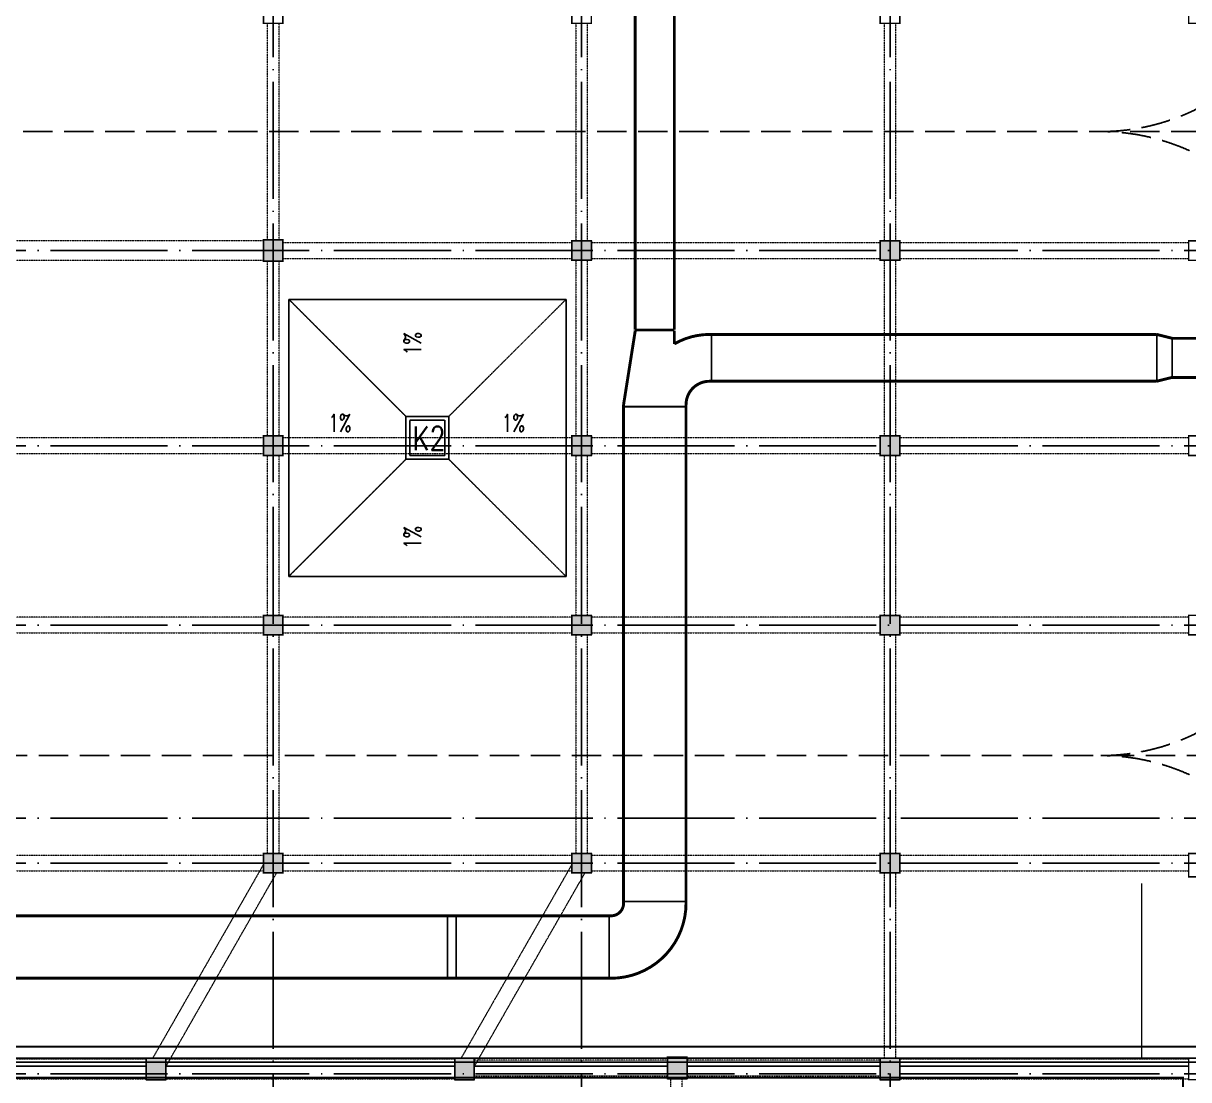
# Model space of a CAD drawing. Extents: x 290727 to 13733020, y 1731457 to 3643100.
# Drawn here: x 552612 to 582462, y 2195430 to 2222505 of the extents above; entities that cross this region are included whole.
import ezdxf

# ---------------------------------------------------------------- set-up
doc = ezdxf.new("R2010")
doc.units = 0
doc.header["$LTSCALE"] = 10
for name, pattern in [('DASH', [0.35, 0.25, -0.1]), ('DASHED', [0.75, 0.5, -0.25]), ('DOTE', [2.42, 2, -0.2, 0.02, -0.2]), ('虚线', [750, 450, -300])]:
    doc.linetypes.add(name, pattern=pattern)
doc.layers.get('0').update_dxf_attribs({"linetype": 'CONTINUOUS'})
for name, color, linetype in [('-A-车行道路', 8, 'CONTINUOUS'), ('BEAM_DASH', 144, 'DASHED'), ('COLU', 2, 'CONTINUOUS'), ('COLUMN', 9, 'CONTINUOUS'), ('DOTE', 8, 'DOTE'), ('DUCT-排烟管', 2, 'CONTINUOUS'), ('DUCT-排烟管端线', 4, 'CONTINUOUS'), ('PUB_HATCH', 8, 'CONTINUOUS'), ('PUB_TEXT', 7, 'CONTINUOUS'), ('WALL', 255, 'CONTINUOUS'), ('作业图', 4, 'CONTINUOUS'), ('文字', 4, 'CONTINUOUS'), ('防火分区示意线', 4, 'CONTINUOUS'), ('防火分区线', 7, 'CONTINUOUS'), ('集水坑', 181, 'DASH')]:
    doc.layers.add(name, color=color, linetype=linetype)
doc.layers.add('板加腋边线', color=253, linetype='虚线', lineweight=18)
doc.layers.get('0').off()
doc.styles.add('_HZTXT', font='simplex.shx', dxfattribs={"width": 0.8, "bigfont": 'HZTXT.shx'})
doc.styles.add('_TCH_DIM', font='SIMPLEX', dxfattribs={"bigfont": 'GBCBIG'})

# ---------------------------------------------------------------- blocks, each defined once
blk = doc.blocks.new('A$C55C93FC2')
at = {"layer": 'DOTE', "linetype": 'DOTE', "ltscale": 150}
for p, q in [((74084.1, 127235.5), (74084.1, 52513.6)), ((81984.1, 127235.5), (81984.1, 52513.6)), ((89884.1, 127235.5), (89884.1, 52513.6)), ((10299.5, 90242.4), (107472.3, 90242.4)), ((10299.5, 85242.4), (107472.3, 85242.4)), ((10299.5, 80642.4), (107484.1, 80642.4)), ((10299.5, 75692.4), (170248.6, 75692.4)), ((10299.5, 74542.4), (107484.1, 74542.4)), ((10299.5, 69142.4), (162348.6, 69142.4))]:
    blk.add_line(p, q, dxfattribs=at)
blk = doc.blocks.new('A$C47EE32D5')
at = {"layer": '集水坑'}
for p, q in [((0, 7100), (3000, 4100)), ((4100, 4100), (7100, 7100)), ((0, 0), (3000, 3000)), ((4100, 3000), (7100, 0))]:
    blk.add_line(p, q, dxfattribs=at)
for points in [[(0, 3000), (0, 7100), (7100, 7100), (7100, 3000)], [(0, 4100), (0, 0), (7100, 0), (7100, 4100)]]:
    blk.add_lwpolyline(points, dxfattribs=at)
at = {"layer": '集水坑', "linetype": 'ByBlock'}
blk.add_lwpolyline([(3000, 4100), (4100, 4100), (4100, 3000), (3000, 3000)], close=True, dxfattribs=at)
at = {"layer": '集水坑', "linetype": 'DASH'}
blk.add_lwpolyline([(3100, 4000), (4000, 4000), (4000, 3100), (3100, 3100)], close=True, dxfattribs=at)
at = {"layer": 'PUB_TEXT', "style": '_TCH_DIM', "width": 0.705882}
for p in [(3392, 5669), (3392, 703)]:
    blk.add_text('1%%%', height=446.2, rotation=90, dxfattribs=at).set_placement(p)
for p in [(1012, 3708), (5456, 3708)]:
    blk.add_text('1%%%', height=446.2, dxfattribs=at).set_placement(p)
at = {"layer": '集水坑', "style": '_HZTXT', "width": 0.8}
blk.add_text('K2', height=600, dxfattribs=at).set_placement((3170, 3237))
blk = doc.blocks.new('_FZH')
blk.add_lwpolyline([(-0.5, -0.5), (0.5, -0.5), (0.5, 0.5), (-0.5, 0.5)], close=True)
at = {"layer": 'PUB_HATCH'}
blk.add_solid([(-0.5, -0.5), (0.5, -0.5), (-0.5, 0.5), (0.5, 0.5)], dxfattribs=at)
blk = doc.blocks.new('车库建筑作业图')
at = {"layer": '-A-车行道路', "linetype": 'DASH', "ltscale": 300}
for points in [[(580212, 2219730, 0.414214), (585712, 2225230)], [(585712, 2214230, 0.414214), (580212, 2219730)], [(580212, 2203737, 0.414214), (585712, 2209237)], [(585712, 2198237, 0.414214), (580212, 2203737)]]:
    blk.add_lwpolyline(points, format="xyb", dxfattribs=at)
for points in [[(527412, 2219730), (585712, 2219730)], [(543562, 2203737), (585712, 2203737)]]:
    blk.add_lwpolyline(points, dxfattribs=at)
at = {"layer": 'DOTE', "linetype": 'Continuous', "ltscale": 150}
blk.add_line((583661, 2195880), (546462, 2195880), dxfattribs=at)
at = {"layer": 'WALL', "linetype": 'Continuous'}
for p, q in [((555762, 2195980), (550762, 2195980)), ((555762, 2195780), (550762, 2195780)), ((563662, 2195980), (556262, 2195980)), ((563662, 2195780), (556262, 2195780)), ((569112, 2195980), (564162, 2195980)), ((569112, 2195780), (564162, 2195780)), ((574562, 2195980), (569612, 2195980)), ((574562, 2195780), (569612, 2195780)), ((582462, 2195980), (575062, 2195980)), ((582462, 2195780), (575062, 2195780))]:
    blk.add_line(p, q, dxfattribs=at)
at = {"layer": '防火分区示意线', "color": 5, "linetype": 'DASH', "ltscale": 300, "const_width": 50}
blk.add_lwpolyline([(583119, 2196280), (547869, 2196280)], dxfattribs=at)
at = {"layer": '防火分区示意线', "color": 2, "linetype": 'DASH', "ltscale": 300, "const_width": 50}
blk.add_lwpolyline([(607819, 2191212), (607819, 2205980), (601869, 2205980), (601869, 2207380), (595469, 2207380), (595469, 2202580), (591462, 2202580), (591462, 2202580), (589219, 2202580), (589219, 2195180), (582319, 2195180), (582319, 2195480), (547069, 2195480)], dxfattribs=at)
at = {"layer": '防火分区线', "linetype": 'Continuous', "flags": 128}
for points in [[(582712, 2195880), (547462, 2195880)], [(624012, 2174580), (608212, 2174580), (608212, 2190880), (606027, 2190880), (607337, 2190880), (608212, 2190880), (608212, 2206330), (602262, 2206330), (602262, 2207780), (595062, 2207780), (595062, 2202980), (591162, 2202980), (590908, 2202980), (588812, 2202980), (588812, 2195580), (582712, 2195580), (582712, 2195880), (547462, 2195880)]]:
    blk.add_lwpolyline(points, dxfattribs=at)
blk.add_blockref('A$C47EE32D5', (559413, 2208330))
at = {"layer": 'COLUMN', "linetype": 'Continuous'}
for p, xscale, yscale, zscale, rotation in [((559012, 2216680), 549.999999511987, 500.0000001899898, 500.0000001899898, 269.999999940721), ((566912, 2216680), 500, 500, 500, 270), ((574812, 2216680), 500, 500, 500, 270), ((559012, 2211680), 500, 500, 500, 270), ((566912, 2211680), 500, 500, 500, 270), ((574812, 2211680), 500, 500, 500, 270), ((559012, 2207080), 500, 500, 500, 270), ((566912, 2207080), 500, 500, 500, 270), ((574812, 2207080), 500, 500, 500, 270), ((559012, 2200980), 500, 500, 500, 270), ((566912, 2200980), 500, 500, 500, 270), ((574812, 2200980), 500, 500, 500, 270), ((556012, 2195705), 550.0621125041507, 500, 500, 270.0000000166249), ((563912, 2195705), 550.0621125041507, 499.9999995117541, 499.9999995117541, 270.0000000166249), ((569362, 2195717), 525.0621120296455, 500.0000004882495, 500.0000004882459, 269.9999999648368), ((574812, 2195705), 550.0621125041507, 499.9999995117541, 499.9999995117541, 270.000000016637)]:
    blk.add_blockref('_FZH', p, dxfattribs=dict(at, xscale=xscale, yscale=yscale, zscale=zscale, rotation=rotation))
at = {"layer": '文字', "linetype": 'Continuous'}
blk.add_blockref('A$C55C93FC2', (484928, 2126437), dxfattribs=at)
blk = doc.blocks.new('A$C7FBF512A')
at = {"layer": 'DUCT-排烟管', "color": 0, "linetype": 'ByBlock', "const_width": 75}
for points in [[(62713, -34408), (62713, -51774)], [(63713, -51774), (63713, -34408)]]:
    blk.add_lwpolyline(points, dxfattribs=at)
at = {"layer": 'DUCT-排烟管', "color": 0, "linetype": 'Continuous', "const_width": 75}
for points in [[(62713, -51799), (62413, -53699)], [(63713, -52141), (63713, -51799)], [(64663, -51899), (64613, -51899)], [(76068, -51899), (64663, -51899)], [(76468, -51999), (76068, -51899)], [(85237, -51999), (76468, -51999)], [(64613, -53099), (64663, -53099)], [(64663, -53099), (76068, -53099)], [(76468, -52999), (76068, -53099)], [(76468, -52999), (85237, -52999)], [(62413, -53699), (62413, -53749)], [(62413, -53750), (62413, -66429)], [(64013, -53749), (64013, -53699)], [(64013, -66429), (64013, -53750)], [(62413, -66429), (62413, -66479)], [(64013, -66479), (64013, -66429)], [(57901, -66799), (41662, -66799)], [(57901, -66799), (58121, -66799)], [(62043, -66799), (58121, -66799)], [(62093, -66799), (62043, -66799)], [(41662, -68399), (57901, -68399)], [(57901, -68399), (58121, -68399)], [(58121, -68399), (62043, -68399)], [(62043, -68399), (62093, -68399)]]:
    blk.add_lwpolyline(points, dxfattribs=at)
for points in [[(64613, -51899, 0.131652), (63713, -52141)], [(62093, -68399, 0.414214), (64013, -66479)], [(62093, -66799, 0.414214), (62413, -66479)]]:
    blk.add_lwpolyline(points, format="xyb", dxfattribs=at)
at = {"layer": 'DUCT-排烟管', "color": 0, "linetype": 'Continuous', "extrusion": (0, 0, -1), "const_width": 75}
blk.add_lwpolyline([(-64013, -53699, 0.414214), (-64613, -53099)], format="xyb", dxfattribs=at)
at = {"layer": 'DUCT-排烟管端线', "color": 0, "linetype": 'ByBlock'}
blk.add_line((62713, -51774), (63713, -51774), dxfattribs=at)
at = {"layer": 'DUCT-排烟管端线', "color": 0, "linetype": 'Continuous'}
for p, q in [((63713, -51799), (62713, -51799)), ((64663, -51899), (64663, -53099)), ((64663, -53099), (64663, -51899)), ((76068, -53099), (76068, -51899)), ((76068, -51899), (76068, -53099)), ((76468, -51999), (76468, -52999)), ((76468, -52999), (76468, -51999)), ((62413, -53749), (64013, -53749)), ((64013, -53750), (62413, -53750)), ((64013, -66429), (62413, -66429)), ((62413, -66429), (64013, -66429)), ((57901, -68399), (57901, -66799)), ((57901, -66799), (57901, -68399)), ((58121, -66799), (58121, -68399)), ((58121, -68399), (58121, -66799)), ((62043, -68399), (62043, -66799)), ((62043, -68399), (62043, -66799))]:
    blk.add_line(p, q, dxfattribs=at)
blk = doc.blocks.new('梁图-10.22')
at = {"layer": 'BEAM_DASH', "color": 0, "lineweight": 18}
for p, q in [((-1551874, 266733), (-1551874, 261183)), ((-1551574, 261183), (-1551574, 266733)), ((-1543974, 266733), (-1543974, 261158)), ((-1543674, 261158), (-1543674, 266733)), ((-1536074, 266733), (-1536074, 261158)), ((-1535774, 261158), (-1535774, 266733)), ((-1551974, 261158), (-1559374, 261158)), ((-1544074, 261108), (-1551474, 261108)), ((-1536174, 261108), (-1543574, 261108)), ((-1528274, 261108), (-1535674, 261108)), ((-1559374, 260658), (-1551974, 260658)), ((-1551874, 260633), (-1551874, 256158)), ((-1551574, 256158), (-1551574, 260633)), ((-1551474, 260708), (-1544074, 260708)), ((-1543974, 260658), (-1543974, 256158)), ((-1543674, 256158), (-1543674, 260658)), ((-1543574, 260708), (-1536174, 260708)), ((-1536074, 260658), (-1536074, 256158)), ((-1535774, 256158), (-1535774, 260658)), ((-1535674, 260708), (-1528274, 260708)), ((-1551974, 256108), (-1559374, 256108)), ((-1544074, 256108), (-1551474, 256108)), ((-1536174, 256108), (-1543574, 256108)), ((-1528274, 256108), (-1535674, 256108)), ((-1559374, 255708), (-1551974, 255708)), ((-1551874, 255658), (-1551874, 251558)), ((-1551574, 251558), (-1551574, 255658)), ((-1551474, 255708), (-1544074, 255708)), ((-1543974, 255658), (-1543974, 251558)), ((-1543674, 251558), (-1543674, 255658)), ((-1543574, 255708), (-1536174, 255708)), ((-1536074, 255658), (-1536074, 251558)), ((-1535774, 251558), (-1535774, 255658)), ((-1535674, 255708), (-1528274, 255708)), ((-1551974, 251508), (-1559374, 251508)), ((-1544074, 251508), (-1551474, 251508)), ((-1536174, 251508), (-1543574, 251508)), ((-1528274, 251508), (-1535674, 251508)), ((-1559374, 251108), (-1551974, 251108)), ((-1551874, 251058), (-1551874, 245458)), ((-1551574, 245458), (-1551574, 251058)), ((-1551474, 251108), (-1544074, 251108)), ((-1543974, 251058), (-1543974, 245458)), ((-1543674, 245458), (-1543674, 251058)), ((-1543574, 251108), (-1536174, 251108)), ((-1536074, 251058), (-1536074, 245458)), ((-1535774, 245458), (-1535774, 251058)), ((-1535674, 251108), (-1528274, 251108)), ((-1551974, 245408), (-1559374, 245408)), ((-1544074, 245408), (-1551474, 245408)), ((-1536174, 245408), (-1543574, 245408)), ((-1528274, 245408), (-1535674, 245408)), ((-1551984, 245156), (-1554812, 240208)), ((-1544084, 245156), (-1546912, 240208)), ((-1559374, 245008), (-1551974, 245008)), ((-1554474, 239992), (-1551637, 244958)), ((-1551474, 245008), (-1544074, 245008)), ((-1546574, 239992), (-1543737, 244958)), ((-1543574, 245008), (-1536174, 245008)), ((-1536074, 244958), (-1536074, 240208)), ((-1535774, 240208), (-1535774, 244958)), ((-1535674, 245008), (-1528274, 245008)), ((-1554974, 240183), (-1559974, 240183)), ((-1547074, 240183), (-1554474, 240183)), ((-1541624, 240158), (-1546574, 240158)), ((-1536174, 240158), (-1541124, 240158)), ((-1528274, 240183), (-1535674, 240183)), ((-1546574, 239758), (-1541624, 239758)), ((-1541124, 239758), (-1536174, 239758)), ((-1559974, 239683), (-1554974, 239683)), ((-1554474, 239683), (-1547074, 239683)), ((-1541549, 239683), (-1541549, 235308)), ((-1541249, 235308), (-1541249, 239683)), ((-1535674, 239683), (-1528274, 239683))]:
    blk.add_line(p, q, dxfattribs=at)
at = {"layer": 'COLU', "color": 0, "const_width": 40}
for points in [[(-1551474, 267283), (-1551974, 267283), (-1551974, 266733), (-1551474, 266733)], [(-1543574, 267283), (-1544074, 267283), (-1544074, 266733), (-1543574, 266733)], [(-1535674, 267283), (-1536174, 267283), (-1536174, 266733), (-1535674, 266733)], [(-1527774, 267283), (-1528274, 267283), (-1528274, 266733), (-1527774, 266733)], [(-1551474, 261183), (-1551974, 261183), (-1551974, 260633), (-1551474, 260633)], [(-1543574, 261158), (-1544074, 261158), (-1544074, 260658), (-1543574, 260658)], [(-1535674, 261158), (-1536174, 261158), (-1536174, 260658), (-1535674, 260658)], [(-1527774, 261158), (-1528274, 261158), (-1528274, 260658), (-1527774, 260658)], [(-1551474, 256158), (-1551974, 256158), (-1551974, 255658), (-1551474, 255658)], [(-1543574, 256158), (-1544074, 256158), (-1544074, 255658), (-1543574, 255658)], [(-1535674, 256158), (-1536174, 256158), (-1536174, 255658), (-1535674, 255658)], [(-1527774, 256158), (-1528274, 256158), (-1528274, 255658), (-1527774, 255658)], [(-1551474, 251558), (-1551974, 251558), (-1551974, 251058), (-1551474, 251058)], [(-1543574, 251558), (-1544074, 251558), (-1544074, 251058), (-1543574, 251058)], [(-1535674, 251558), (-1536174, 251558), (-1536174, 251058), (-1535674, 251058)], [(-1527774, 251558), (-1528274, 251558), (-1528274, 251058), (-1527774, 251058)], [(-1551474, 245458), (-1551974, 245458), (-1551974, 244958), (-1551474, 244958)], [(-1543574, 245458), (-1544074, 245458), (-1544074, 244958), (-1543574, 244958)], [(-1535674, 245458), (-1536174, 245458), (-1536174, 244958), (-1535674, 244958)], [(-1527774, 245458), (-1528274, 245458), (-1528274, 244858), (-1527774, 244858)], [(-1554474, 240208), (-1554974, 240208), (-1554974, 239658), (-1554474, 239658)], [(-1546574, 240208), (-1547074, 240208), (-1547074, 239658), (-1546574, 239658)], [(-1541124, 240233), (-1541624, 240233), (-1541624, 239683), (-1541124, 239683)], [(-1535674, 240208), (-1536174, 240208), (-1536174, 239658), (-1535674, 239658)], [(-1527774, 240208), (-1528274, 240208), (-1528274, 239658), (-1527774, 239658)]]:
    blk.add_lwpolyline(points, close=True, dxfattribs=at)
at = {"layer": '板加腋边线', "color": 0, "lineweight": 18}
blk.add_line((-1529474, 240183), (-1529474, 245008), dxfattribs=at)

msp = doc.modelspace()

# ---------------------------------------------------------------- block references
at = {"layer": '作业图', "color": 8, "linetype": 'ByBlock', "extrusion": (8.37508e-20, 6.90696e-07, 1)}
msp.add_blockref('梁图-10.22', (2110736, 1955772, 0), dxfattribs=at)
at = {"layer": '作业图', "linetype": 'Continuous'}
msp.add_blockref('车库建筑作业图', (0, 0), dxfattribs=at)
at = {"layer": '文字', "color": 8}
msp.add_blockref('A$C7FBF512A', (505574, 2266429), dxfattribs=at)

doc.saveas('drawing.dxf')
